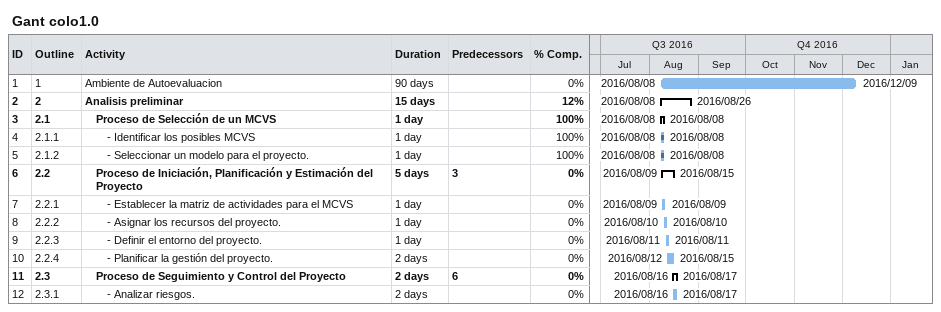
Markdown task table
Gant colo1.0

| ID | WBS | Task | Duration | Start | Finish | Predecessors | % complete |
|---|---|---|---|---|---|---|---|
| 1 | 1 | Ambiente de Autoevaluacion | 90d | 2016-08-08 | 2016-12-09 |  | 0 |
| 2 | 2 | **Analisis preliminar** | 15d | 2016-08-08 | 2016-08-26 |  | 12 |
| 3 | 2.1 | **Proceso de Selección de un MCVS** | 1d | 2016-08-08 | 2016-08-08 |  | 100 |
| 4 | 2.1.1 | - Identificar los posibles MCVS | 1d | 2016-08-08 | 2016-08-08 |  | 100 |
| 5 | 2.1.2 | - Seleccionar un modelo para el proyecto. | 1d | 2016-08-08 | 2016-08-08 |  | 100 |
| 6 | 2.2 | **Proceso de Iniciación, Planificación y Estimación del Proyecto** | 5d | 2016-08-09 | 2016-08-15 | 3 | 0 |
| 7 | 2.2.1 | - Establecer la matriz de actividades para el MCVS | 1d | 2016-08-09 | 2016-08-09 |  | 0 |
| 8 | 2.2.2 | - Asignar los recursos del proyecto. | 1d | 2016-08-10 | 2016-08-10 |  | 0 |
| 9 | 2.2.3 | - Definir el entorno del proyecto. | 1d | 2016-08-11 | 2016-08-11 |  | 0 |
| 10 | 2.2.4 | - Planificar la gestión del proyecto. | 2d | 2016-08-12 | 2016-08-15 |  | 0 |
| 11 | 2.3 | **Proceso de Seguimiento y Control del Proyecto** | 2d | 2016-08-16 | 2016-08-17 | 6 | 0 |
| 12 | 2.3.1 | - Analizar riesgos. | 2d | 2016-08-16 | 2016-08-17 |  | 0 |
